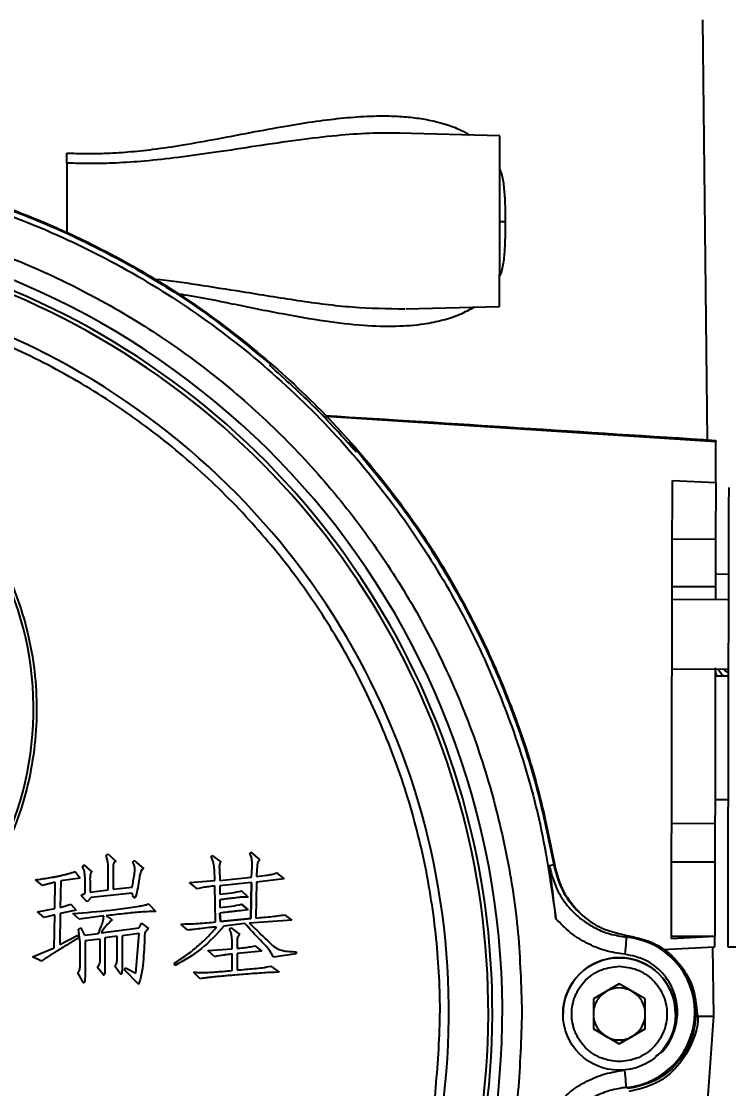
# Model space of a CAD drawing. Header units: millimetres. Extents: x 2160 to 4596, y 811 to 2534.
# Drawn here: x 2910.2 to 2991.8, y 2230 to 2353.3 of the extents above; entities that cross this region are included whole.
import ezdxf

# ---------------------------------------------------------------- set-up
doc = ezdxf.new("R2010")
doc.units = ezdxf.units.MM
doc.layers.add('AM_5', color=3, linetype='Continuous', lineweight=25)
doc.styles.add('SLDTEXTSTYLE1', font='txt.shx', dxfattribs={"width": 0.7, "bigfont": 'gbcbig.shx'})
doc.dimstyles.new('SLDDIMSTYLE12$0', dxfattribs={"dimtxt": 12, "dimasz": 10, "dimexe": 0, "dimexo": 0.0625, "dimgap": 0.875, "dimtad": 1, "dimdec": 1, "dimlfac": 1.8, "dimrnd": 1e-09, "dimzin": 12, "dimdsep": 46, "dimtxsty": 'SLDTEXTSTYLE1', "dimcen": 0.09, "dimdle": 8.16, "dimclrd": 3, "dimclre": 3, "dimadec": 0, "dimazin": 3, "dimtfac": 1, "dimtdec": 1, "dimtofl": 0, "dimtmove": 0, "dimatfit": 3, "dimfxl": 0, "dimfrac": 2, "dimtolj": 1, "dimlwd": 5, "dimlwe": 5, "dimarcsym": 0})

# ---------------------------------------------------------------- blocks, each defined once
blk = doc.blocks.new('*D65')
at = {"layer": 'AM_5', "color": 3, "lineweight": 5, "transparency": 16777216}
blk.add_line((2930.49, 2437.19), (3110.32, 2437.19), dxfattribs=at)
at = {"layer": 'AM_5', "color": 3, "linetype": 'Continuous', "lineweight": 5, "transparency": 16777216}
for p, q in [((3110.32, 2427.19), (3110.32, 2148.45)), ((2977.49, 2138.45), (3110.32, 2138.45))]:
    blk.add_line(p, q, dxfattribs=at)
at = {"layer": 'AM_5', "color": 3, "transparency": 16777216}
for points in [[(3108.65, 2427.19), (3111.98, 2427.19), (3110.32, 2437.19)], [(3108.65, 2148.45), (3111.98, 2148.45), (3110.32, 2138.45)]]:
    blk.add_solid(points, dxfattribs=at)
at = {"layer": 'Defpoints', "color": 0, "transparency": 16777216}
for p in [(2930.42, 2437.19), (2977.42, 2138.45), (3110.32, 2138.45)]:
    blk.add_point(p, dxfattribs=at)
at = {"layer": 'AM_5', "color": 0, "transparency": 16777216, "insert": (3103.44, 2287.82), "char_height": 12, "attachment_point": 5, "rotation": 90, "style": 'SLDTEXTSTYLE1'}
blk.add_mtext('\\A1;300', dxfattribs=at)

msp = doc.modelspace()

# ---------------------------------------------------------------- linework, layer by layer
at = {"color": 7, "linetype": 'Continuous', "lineweight": 25}
for p, q in [((2989.382, 2304.908), (2988.851, 2353.426)), ((2965.422, 2340.026), (2953.761, 2340.356)), ((2954.537, 2320.065), (2965.38, 2320.326)), ((2938.849, 2313.513), (2938.96, 2313.625)), ((2990.347, 2304.734), (2945.298, 2307.632)), ((2948.018, 2304.749), (2948.948, 2303.622)), ((2948.955, 2303.629), (2948.844, 2303.518)), ((2985.337, 2300.259), (2990.337, 2300.033)), ((2990.337, 2300.033), (2990.323, 2293.457)), ((2990.323, 2293.457), (2985.323, 2293.468)), ((2991.814, 2289.419), (2990.314, 2289.422)), ((2990.311, 2287.963), (2985.311, 2287.974)), ((2990.311, 2287.963), (2990.308, 2286.486)), ((2991.808, 2286.483), (2985.208, 2286.497)), ((2985.191, 2278.497), (2991.791, 2278.483)), ((2991.789, 2277.659), (2990.289, 2277.662)), ((2990.259, 2263.422), (2991.759, 2263.419)), ((2985.253, 2260.687), (2990.253, 2260.677)), ((2919.941, 2256.958), (2920.132, 2257.15)), ((2919.941, 2256.958), (2920.132, 2257.15)), ((2920.132, 2257.15), (2921.089, 2256.256)), ((2920.132, 2257.15), (2920.132, 2257.15)), ((2920.132, 2257.15), (2921.089, 2256.256)), ((2936.535, 2257.214), (2936.663, 2257.341)), ((2936.535, 2257.214), (2936.663, 2257.341)), ((2936.535, 2257.214), (2936.535, 2257.214)), ((2936.663, 2257.341), (2937.684, 2256.448)), ((2936.663, 2257.341), (2936.663, 2257.341)), ((2936.663, 2257.341), (2937.684, 2256.448)), ((2919.941, 2256.958), (2919.941, 2256.958)), ((2921.089, 2256.256), (2921.089, 2256.256)), ((2923.004, 2256.193), (2923.196, 2256.384)), ((2923.004, 2256.193), (2923.196, 2256.384)), ((2923.004, 2256.193), (2923.004, 2256.193)), ((2923.196, 2256.384), (2924.281, 2255.427)), ((2923.196, 2256.384), (2923.196, 2256.384)), ((2923.196, 2256.384), (2924.281, 2255.427)), ((2932.067, 2256.831), (2932.195, 2256.958)), ((2932.067, 2256.831), (2932.195, 2256.958)), ((2932.067, 2256.831), (2932.067, 2256.831)), ((2932.195, 2256.958), (2933.216, 2256.193)), ((2932.195, 2256.958), (2932.195, 2256.958)), ((2932.195, 2256.958), (2933.216, 2256.193)), ((2933.216, 2256.193), (2933.216, 2256.193)), ((2937.684, 2256.448), (2937.684, 2256.448)), ((2990.243, 2256.201), (2985.243, 2256.212)), ((2990.243, 2256.201), (2990.225, 2247.6)), ((2916.366, 2255.108), (2916.941, 2254.342)), ((2916.366, 2255.108), (2916.366, 2255.108)), ((2916.366, 2255.108), (2916.941, 2254.342)), ((2917.196, 2255.682), (2917.388, 2255.873)), ((2917.196, 2255.682), (2917.388, 2255.873)), ((2917.196, 2255.682), (2917.196, 2255.682)), ((2917.388, 2255.873), (2918.345, 2255.044)), ((2917.388, 2255.873), (2917.388, 2255.873)), ((2917.388, 2255.873), (2918.345, 2255.044)), ((2918.345, 2255.044), (2918.345, 2255.044)), ((2920.196, 2253.001), (2920.196, 2255.299)), ((2920.77, 2255.235), (2920.77, 2253.065)), ((2924.281, 2255.427), (2924.281, 2255.427)), ((2932.514, 2254.086), (2932.45, 2255.299)), ((2933.025, 2255.363), (2933.088, 2254.086)), ((2933.025, 2255.363), (2933.025, 2255.363)), ((2933.025, 2255.363), (2933.088, 2254.086)), ((2936.726, 2254.469), (2936.79, 2255.618)), ((2936.726, 2254.469), (2936.79, 2255.618)), ((2936.79, 2255.618), (2936.79, 2255.618)), ((2937.365, 2255.427), (2937.301, 2254.533)), ((2939.599, 2254.98), (2940.492, 2254.278)), ((2939.599, 2254.98), (2939.599, 2254.98)), ((2939.599, 2254.98), (2940.492, 2254.278)), ((2971.626, 2255.903), (2971.109, 2255.784)), ((2971.75, 2255.79), (2971.75, 2255.791)), ((2912.601, 2253.512), (2911.771, 2254.15)), ((2911.771, 2254.15), (2911.771, 2254.15)), ((2914.069, 2253.895), (2912.601, 2253.512)), ((2914.005, 2250.831), (2914.069, 2253.895)), ((2914.005, 2250.831), (2914.069, 2253.895)), ((2914.707, 2254.023), (2914.643, 2250.959)), ((2916.941, 2254.342), (2914.707, 2254.023)), ((2916.941, 2254.342), (2916.941, 2254.342)), ((2917.515, 2252.618), (2917.515, 2254.214)), ((2918.09, 2253.895), (2918.09, 2252.746)), ((2929.578, 2253.831), (2932.514, 2254.086)), ((2930.472, 2253.129), (2929.578, 2253.831)), ((2929.578, 2253.831), (2929.578, 2253.831)), ((2933.088, 2254.086), (2936.726, 2254.469)), ((2933.088, 2254.086), (2936.726, 2254.469)), ((2933.088, 2254.086), (2933.088, 2254.086)), ((2936.726, 2253.831), (2933.088, 2253.448)), ((2936.663, 2249.682), (2936.726, 2253.831)), ((2936.726, 2253.831), (2936.663, 2249.682)), ((2936.726, 2254.469), (2936.726, 2254.469)), ((2937.301, 2253.895), (2937.237, 2249.746)), ((2940.492, 2254.278), (2937.301, 2253.895)), ((2940.492, 2254.278), (2940.492, 2254.278)), ((2917.068, 2252.363), (2917.515, 2252.618)), ((2917.068, 2252.363), (2917.515, 2252.618)), ((2917.77, 2251.597), (2917.068, 2252.363)), ((2917.068, 2252.363), (2917.068, 2252.363)), ((2917.515, 2252.618), (2917.515, 2252.618)), ((2918.09, 2252.746), (2920.196, 2253.001)), ((2918.09, 2252.746), (2920.196, 2253.001)), ((2918.09, 2252.746), (2918.09, 2252.746)), ((2922.94, 2252.618), (2918.217, 2252.108)), ((2920.196, 2253.001), (2920.196, 2253.001)), ((2920.77, 2253.065), (2922.94, 2253.32)), ((2920.77, 2253.065), (2922.94, 2253.32)), ((2920.77, 2253.065), (2920.77, 2253.065)), ((2922.94, 2253.32), (2922.94, 2253.32)), ((2932.578, 2249.299), (2932.514, 2253.448)), ((2933.088, 2253.448), (2933.088, 2252.491)), ((2935.578, 2252.874), (2936.344, 2252.172)), ((2935.578, 2252.874), (2935.578, 2252.874)), ((2936.344, 2252.172), (2935.578, 2252.874)), ((2914.643, 2250.959), (2915.856, 2251.342)), ((2915.856, 2251.342), (2916.494, 2250.64)), ((2915.856, 2251.342), (2915.856, 2251.342)), ((2915.856, 2251.342), (2916.494, 2250.64)), ((2918.217, 2252.108), (2917.77, 2251.597)), ((2924.791, 2251.406), (2925.685, 2250.512)), ((2924.791, 2251.406), (2924.791, 2251.406)), ((2924.791, 2251.406), (2925.685, 2250.512)), ((2933.088, 2251.852), (2933.088, 2250.959)), ((2935.578, 2251.342), (2936.344, 2250.704)), ((2935.578, 2251.342), (2935.578, 2251.342)), ((2936.344, 2250.704), (2935.578, 2251.342)), ((2936.344, 2252.172), (2936.344, 2252.172)), ((2912.026, 2250.448), (2914.005, 2250.831)), ((2912.792, 2249.81), (2912.026, 2250.448)), ((2912.026, 2250.448), (2912.026, 2250.448)), ((2914.005, 2250.129), (2912.792, 2249.81)), ((2913.941, 2246.3), (2914.005, 2250.129)), ((2913.941, 2246.3), (2914.005, 2250.129)), ((2914.005, 2250.831), (2914.005, 2250.831)), ((2914.643, 2250.257), (2914.579, 2246.683)), ((2916.494, 2250.64), (2914.643, 2250.257)), ((2916.813, 2249.619), (2916.111, 2250.257)), ((2916.111, 2250.257), (2916.111, 2250.257)), ((2916.494, 2250.64), (2916.494, 2250.64)), ((2919.685, 2250.002), (2916.813, 2249.619)), ((2919.941, 2250.002), (2920.643, 2249.555)), ((2919.941, 2250.002), (2920.643, 2249.555)), ((2925.685, 2250.512), (2925.685, 2250.512)), ((2933.088, 2250.321), (2933.152, 2249.363)), ((2933.152, 2249.363), (2933.088, 2250.321)), ((2936.344, 2250.704), (2936.344, 2250.704)), ((2940.556, 2250.129), (2941.386, 2249.491)), ((2940.556, 2250.129), (2940.556, 2250.129)), ((2940.556, 2250.129), (2941.386, 2249.491)), ((2916.749, 2248.47), (2917.005, 2248.597)), ((2916.749, 2248.47), (2917.005, 2248.597)), ((2917.005, 2248.597), (2917.451, 2247.768)), ((2917.005, 2248.597), (2917.005, 2248.597)), ((2917.005, 2248.597), (2917.451, 2247.768)), ((2919.366, 2248.023), (2923.77, 2248.597)), ((2919.366, 2248.023), (2923.77, 2248.597)), ((2920.643, 2249.555), (2920.643, 2249.555)), ((2923.77, 2248.597), (2924.025, 2249.172)), ((2923.77, 2248.597), (2924.025, 2249.172)), ((2923.77, 2248.597), (2923.77, 2248.597)), ((2924.025, 2249.172), (2924.855, 2248.534)), ((2924.025, 2249.172), (2924.025, 2249.172)), ((2924.025, 2249.172), (2924.855, 2248.534)), ((2924.855, 2248.534), (2924.408, 2248.023)), ((2924.855, 2248.534), (2924.855, 2248.534)), ((2929.387, 2248.342), (2928.557, 2249.044)), ((2928.557, 2249.044), (2928.557, 2249.044)), ((2933.152, 2249.363), (2936.663, 2249.682)), ((2936.663, 2249.682), (2933.152, 2249.363)), ((2933.152, 2249.363), (2933.152, 2249.363)), ((2935.961, 2249.108), (2933.535, 2248.789)), ((2934.173, 2248.47), (2934.365, 2248.597)), ((2934.173, 2248.47), (2934.365, 2248.597)), ((2934.365, 2248.597), (2935.386, 2247.832)), ((2934.365, 2248.597), (2934.365, 2248.597)), ((2934.365, 2248.597), (2935.386, 2247.832)), ((2941.386, 2249.491), (2936.471, 2249.172)), ((2936.663, 2249.682), (2936.663, 2249.682)), ((2941.386, 2249.491), (2941.386, 2249.491)), ((2914.579, 2246.683), (2916.685, 2247.768)), ((2914.579, 2246.683), (2916.685, 2247.768)), ((2916.685, 2247.768), (2916.749, 2247.449)), ((2916.685, 2247.768), (2916.685, 2247.768)), ((2916.685, 2247.768), (2916.749, 2247.449)), ((2916.941, 2246.874), (2916.749, 2248.47)), ((2916.749, 2248.47), (2916.749, 2248.47)), ((2916.749, 2247.449), (2916.749, 2247.449)), ((2917.451, 2247.768), (2919.047, 2247.959)), ((2917.451, 2247.768), (2919.047, 2247.959)), ((2917.451, 2247.768), (2917.451, 2247.768)), ((2919.238, 2247.321), (2917.515, 2247.129)), ((2919.047, 2247.959), (2919.047, 2247.959)), ((2919.238, 2245.151), (2919.238, 2247.321)), ((2921.217, 2247.64), (2919.813, 2247.449)), ((2919.813, 2247.449), (2919.813, 2244.066)), ((2921.217, 2245.087), (2921.217, 2247.64)), ((2923.77, 2247.959), (2921.791, 2247.704)), ((2921.791, 2247.704), (2921.791, 2244.066)), ((2923.387, 2243.364), (2923.77, 2247.959)), ((2934.173, 2248.47), (2934.173, 2248.47)), ((2935.386, 2247.832), (2935.386, 2247.832)), ((2980.277, 2247.701), (2980.027, 2247.552)), ((2990.225, 2247.6), (2985.224, 2247.358)), ((2990.225, 2247.6), (2985.225, 2247.61)), ((2991.725, 2247.581), (2991.722, 2246.419)), ((2911.452, 2245.279), (2913.941, 2246.3)), ((2913.941, 2246.3), (2913.941, 2246.3)), ((2916.941, 2244.321), (2916.941, 2246.874)), ((2917.515, 2247.129), (2917.515, 2243.364)), ((2931.684, 2245.981), (2934.493, 2246.172)), ((2934.493, 2246.172), (2934.493, 2247.002)), ((2934.493, 2246.172), (2934.493, 2246.172)), ((2935.067, 2246.81), (2935.067, 2246.236)), ((2935.067, 2246.81), (2935.067, 2246.81)), ((2937.109, 2246.555), (2937.939, 2245.917)), ((2937.109, 2246.555), (2937.109, 2246.555)), ((2937.109, 2246.555), (2937.939, 2245.917)), ((2984.142, 2246.117), (2990.222, 2246.423)), ((2990.111, 2238.423), (2990.023, 2246.412)), ((2991.722, 2246.419), (2993.145, 2246.416)), ((2912.473, 2244.768), (2911.452, 2245.279)), ((2911.452, 2245.279), (2911.452, 2245.279)), ((2932.514, 2245.279), (2931.684, 2245.981)), ((2931.684, 2245.981), (2931.684, 2245.981)), ((2934.493, 2243.683), (2934.493, 2245.598)), ((2937.939, 2245.917), (2935.067, 2245.661)), ((2935.067, 2245.661), (2935.067, 2243.747)), ((2937.939, 2245.917), (2937.939, 2245.917)), ((2941.896, 2245.598), (2939.279, 2245.215)), ((2941.896, 2245.853), (2941.896, 2245.598)), ((2941.896, 2245.853), (2941.896, 2245.853)), ((2916.941, 2244.321), (2916.941, 2244.321)), ((2919.621, 2243.172), (2918.919, 2244.066)), ((2918.919, 2244.066), (2918.919, 2244.066)), ((2921.536, 2243.364), (2920.962, 2244.193)), ((2920.962, 2244.193), (2920.962, 2244.193)), ((2922.047, 2243.747), (2922.174, 2244.002)), ((2922.047, 2243.747), (2922.174, 2244.002)), ((2923.706, 2242.087), (2922.047, 2243.747)), ((2922.047, 2243.747), (2922.047, 2243.747)), ((2922.174, 2244.002), (2923.387, 2243.364)), ((2922.174, 2244.002), (2922.174, 2244.002)), ((2922.174, 2244.002), (2923.387, 2243.364)), ((2927.919, 2244.257), (2927.791, 2244.513)), ((2927.791, 2244.513), (2927.791, 2244.513)), ((2934.493, 2243.683), (2934.493, 2243.683)), ((2938.96, 2244.193), (2939.918, 2243.491)), ((2938.96, 2244.193), (2938.96, 2244.193)), ((2938.96, 2244.193), (2939.918, 2243.491)), ((2917.324, 2242.279), (2916.685, 2243.428)), ((2916.685, 2243.428), (2916.685, 2243.428)), ((2923.387, 2243.364), (2923.387, 2243.364)), ((2930.791, 2242.726), (2930.025, 2243.491)), ((2930.025, 2243.491), (2930.025, 2243.491)), ((2939.918, 2243.491), (2939.918, 2243.491)), ((2979.206, 2242.134), (2976.206, 2240.402)), ((2982.206, 2240.402), (2979.206, 2242.134)), ((2976.206, 2240.402), (2976.206, 2236.938)), ((2982.206, 2236.938), (2982.206, 2240.402)), ((2972.706, 2238.677), (2972.706, 2238.677)), ((2985.706, 2238.663), (2985.706, 2238.663)), ((2986.181, 2183.908), (2990.111, 2238.423)), ((2988.206, 2238.641), (2988.206, 2238.641)), ((2976.206, 2236.938), (2979.206, 2235.206)), ((2977.706, 2236.072), (2976.206, 2236.938)), ((2979.206, 2235.206), (2982.206, 2236.938)), ((2982.206, 2236.938), (2980.706, 2236.072)), ((2979.206, 2235.206), (2977.706, 2236.072)), ((2980.706, 2236.072), (2979.206, 2235.206)), ((2979.206, 2235.206), (2979.206, 2235.206)), ((2980.277, 2230.05), (2980.027, 2230.199))]:
    msp.add_line(p, q, dxfattribs=at)
at = {"color": 7, "linetype": 'Continuous', "lineweight": 25, "flags": 128}
for points in [[(2991.836, 2299.447), (2991.831, 2297.233), (2991.826, 2294.775), (2991.82, 2292.102), (2991.814, 2289.245), (2991.807, 2286.237), (2991.801, 2283.115), (2991.794, 2279.914), (2991.787, 2276.672), (2991.78, 2273.427), (2991.773, 2270.217), (2991.767, 2267.08), (2991.76, 2264.052), (2991.754, 2261.17), (2991.748, 2258.466), (2991.743, 2255.972), (2991.738, 2253.719), (2991.734, 2251.731), (2991.73, 2250.033), (2991.727, 2248.644), (2991.725, 2247.581)], [(2991.299, 2277.66), (2991.022, 2277.891), (2990.571, 2278.486)], [(2980.027, 2247.552), (2980.022, 2247.508), (2980.011, 2247.39), (2979.994, 2247.204), (2979.97, 2246.957), (2979.942, 2246.656), (2979.91, 2246.315), (2979.875, 2245.945), (2979.838, 2245.561)], [(2988.131, 2238.427), (2988.341, 2238.427), (2989.322, 2238.425), (2989.913, 2238.424), (2990.111, 2238.423)], [(2980.027, 2230.199), (2980.022, 2230.243), (2980.011, 2230.36), (2979.994, 2230.546), (2979.97, 2230.794), (2979.942, 2231.094), (2979.91, 2231.436), (2979.875, 2231.805), (2979.838, 2232.189)]]:
    msp.add_lwpolyline(points, dxfattribs=at)
at = {"color": 7, "linetype": 'Continuous', "lineweight": 25}
msp.add_circle((2979.206, 2238.67), 6.5, dxfattribs=at)
for centre, radius, start, end in [((2874.206, 2238.875), 91.48, 295.79271, 180), ((2966.098, 2341.658), 11.51, 266.68387, 269.63147), ((2874.206, 2238.874), 90.341, 353.64897, 186.35103), ((2874.206, 2238.874), 89.875, 353.64897, 186.35103), ((2874.206, 2238.874), 85.319, 353.33017, 186.66983), ((2874.206, 2273.874), 37.354, 334.65071, 85.34929), ((2979.206, 2238.875), 8.715, 275.40246, 84.59754), ((2979.206, 2238.67), 6.5, 359.93876, 179.93876), ((2979.206, 2238.67), 3, 120, 180), ((2979.206, 2238.67), 3, 60, 120), ((2979.206, 2238.67), 3, 0, 60), ((2979.206, 2238.67), 3, 180, 240), ((2979.206, 2238.67), 3, 300, 0), ((2979.206, 2238.67), 3, 240, 300)]:
    msp.add_arc(centre, radius, start, end, dxfattribs=at)
for points, knots in [([(2915.418, 2338.051), (2916.13, 2338.025), (2917.557, 2337.973), (2919.9, 2338.01), (2922.501, 2338.166), (2925.552, 2338.49), (2929.036, 2339.009), (2932.981, 2339.721), (2937.098, 2340.517), (2941.031, 2341.24), (2944.567, 2341.794), (2947.792, 2342.171), (2950.775, 2342.36), (2953.382, 2342.342), (2955.579, 2342.155), (2957.425, 2341.853), (2959.189, 2341.387), (2960.707, 2340.845), (2961.601, 2340.327), (2961.952, 2340.124)], [0, 0, 0, 0, 0.0418951, 0.0839955, 0.1379234, 0.1955958, 0.2656367, 0.3477316, 0.4366435, 0.52124, 0.5959668, 0.6633337, 0.7313197, 0.7939321, 0.8403474, 0.8842391, 0.9258123, 0.9708656, 1, 1, 1, 1]), ([(2953.87, 2340.353), (2952.702, 2340.358), (2950.304, 2340.368), (2946.396, 2340.065), (2942.031, 2339.553), (2937.377, 2338.866), (2932.753, 2338.15), (2928.457, 2337.542), (2924.591, 2337.115), (2921.225, 2336.888), (2918.235, 2336.808), (2916.354, 2336.863), (2915.416, 2336.891)], [0, 0, 0, 0, 0.0969739, 0.1990187, 0.3166093, 0.4457287, 0.5654054, 0.6760848, 0.7756823, 0.858994, 0.9297025, 1, 1, 1, 1]), ([(2915.416, 2336.891), (2915.416, 2337.068), (2915.417, 2337.424), (2915.418, 2337.841), (2915.418, 2338.051)], [0, 0, 0, 0, 0.4971187, 1, 1, 1, 1]), ([(2891.538, 2336.346), (2894.204, 2335.807), (2899.65, 2334.704), (2907.775, 2332.135), (2915.986, 2328.786), (2924.153, 2324.508), (2931.928, 2319.547), (2936.645, 2315.624), (2938.91, 2313.741)], [0, 0, 0, 0, 0.1535242, 0.3136607, 0.480409, 0.6537687, 0.8337391, 1, 1, 1, 1]), ([(2915.416, 2336.891), (2915.413, 2335.901), (2915.409, 2333.92), (2915.403, 2330.991), (2915.399, 2329.293), (2915.398, 2328.728)], [0, 0, 0, 0, 0.4003335, 0.8006671, 1, 1, 1, 1]), ([(2965.414, 2336.15), (2965.492, 2335.94), (2965.746, 2335.257), (2965.907, 2333.904), (2966.027, 2332.113), (2966.025, 2330.836), (2966.024, 2330.148)], [0, 0, 0, 0, 0.1149044, 0.3730702, 0.6626095, 1, 1, 1, 1]), ([(2966.024, 2330.148), (2966.024, 2329.432), (2966.024, 2328.103), (2965.914, 2326.241), (2965.752, 2324.806), (2965.479, 2324.072), (2965.388, 2323.826)], [0, 0, 0, 0, 0.3327022, 0.6174452, 0.8718539, 1, 1, 1, 1]), ([(2925.264, 2323.53), (2925.385, 2323.521), (2927.136, 2323.388), (2930.588, 2322.855), (2936.083, 2321.994), (2942.067, 2321.017), (2948.386, 2320.17), (2952.437, 2320.098), (2954.447, 2320.063)], [0, 0, 0, 0, 0.0118812, 0.1717149, 0.3437603, 0.5639817, 0.7835609, 1, 1, 1, 1]), ([(2962.449, 2320.255), (2961.904, 2319.956), (2960.755, 2319.325), (2958.801, 2318.696), (2956.352, 2318.2), (2953.298, 2317.973), (2949.491, 2318.1), (2945.115, 2318.609), (2940.068, 2319.497), (2934.776, 2320.56), (2930.686, 2321.424), (2928.502, 2321.743), (2928.062, 2321.807)], [0, 0, 0, 0, 0.05917422, 0.12456737, 0.1945037, 0.29319372, 0.40381634, 0.5308787, 0.66921315, 0.82787427, 0.96536839, 1, 1, 1, 1]), ([(2990.348, 2304.846), (2982.736, 2305.337), (2967.691, 2306.309), (2952.645, 2307.252), (2945.211, 2307.718)], [0, 0, 0, 0, 0.5059249, 1, 1, 1, 1]), ([(2990.347, 2304.837), (2990.347, 2304.839), (2990.347, 2304.844), (2990.347, 2304.774), (2990.347, 2304.734)], [0, 0, 0, 0, 0.4124146, 1, 1, 1, 1]), ([(2949.259, 2303.245), (2950.82, 2301.423), (2954.76, 2296.824), (2959.551, 2289.319), (2963.923, 2281.039), (2967.25, 2273.04), (2969.982, 2264.603), (2971.156, 2258.75), (2971.75, 2255.791)], [0, 0, 0, 0, 0.1352933, 0.3415257, 0.5005703, 0.6633309, 0.8298076, 1, 1, 1, 1]), ([(2990.291, 2278.335), (2990.29, 2277.905), (2990.286, 2276.171), (2990.279, 2273.059), (2990.271, 2269.24), (2990.264, 2265.782), (2990.257, 2262.791), (2990.254, 2261.382), (2990.253, 2260.677)], [0, 0, 0, 0, 0.061728, 0.2493824, 0.4370368, 0.6246912, 0.8123456, 1, 1, 1, 1]), ([(2990.531, 2277.662), (2990.465, 2277.788), (2990.307, 2278.094), (2990.314, 2278.43), (2990.319, 2278.627)], [0, 0, 0, 0, 0.41316202, 1, 1, 1, 1]), ([(2991.79, 2278.071), (2991.757, 2278.086), (2991.602, 2278.161), (2991.426, 2278.303), (2991.31, 2278.445), (2991.278, 2278.484)], [0, 0, 0, 0, 0.1638544, 0.7694326, 1, 1, 1, 1]), ([(2936.79, 2255.618), (2936.797, 2255.891), (2936.807, 2256.304), (2936.723, 2256.851), (2936.597, 2257.095), (2936.535, 2257.214)], [0, 0, 0, 0, 0.5004867, 0.7563958, 1, 1, 1, 1]), ([(2920.196, 2255.299), (2920.197, 2255.583), (2920.2, 2256.15), (2920.027, 2256.689), (2919.941, 2256.958)], [0, 0, 0, 0, 0.50135613, 1, 1, 1, 1]), ([(2921.089, 2256.256), (2921.064, 2256.263), (2921.028, 2256.272), (2920.976, 2256.266), (2920.931, 2256.247), (2920.881, 2256.204), (2920.805, 2256.072), (2920.751, 2255.738), (2920.763, 2255.437), (2920.77, 2255.235)], [0, 0, 0, 0, 0.0628935, 0.0931861, 0.1255191, 0.1834586, 0.2508615, 0.5002621, 1, 1, 1, 1]), ([(2922.94, 2253.32), (2923.036, 2253.802), (2923.181, 2254.524), (2923.301, 2255.386), (2923.198, 2255.876), (2923.069, 2256.087), (2923.004, 2256.193)], [0, 0, 0, 0, 0.50040255, 0.75006068, 0.87501107, 1, 1, 1, 1]), ([(2932.45, 2255.299), (2932.434, 2255.567), (2932.402, 2256.102), (2932.179, 2256.588), (2932.067, 2256.831)], [0, 0, 0, 0, 0.5014294, 1, 1, 1, 1]), ([(2933.216, 2256.193), (2933.198, 2256.186), (2933.162, 2256.174), (2933.104, 2256.123), (2933.045, 2256.002), (2933.002, 2255.74), (2933.016, 2255.514), (2933.025, 2255.363)], [0, 0, 0, 0, 0.0627384, 0.1251056, 0.2501602, 0.4999525, 1, 1, 1, 1]), ([(2937.684, 2256.448), (2937.643, 2256.424), (2937.561, 2256.376), (2937.465, 2256.211), (2937.375, 2255.895), (2937.369, 2255.614), (2937.365, 2255.427)], [0, 0, 0, 0, 0.1246065, 0.249783, 0.4997551, 1, 1, 1, 1]), ([(2911.771, 2254.15), (2912.29, 2254.225), (2913.318, 2254.374), (2914.863, 2254.651), (2915.861, 2254.954), (2916.366, 2255.108)], [0, 0, 0, 0, 0.3347977, 0.6633059, 1, 1, 1, 1]), ([(2911.771, 2254.15), (2912.29, 2254.225), (2913.335, 2254.376), (2914.88, 2254.654), (2915.878, 2254.958), (2916.366, 2255.108)], [0, 0, 0, 0, 0.3346571, 0.6740832, 1, 1, 1, 1]), ([(2917.515, 2254.214), (2917.507, 2254.468), (2917.495, 2254.849), (2917.394, 2255.354), (2917.262, 2255.573), (2917.196, 2255.682)], [0, 0, 0, 0, 0.5005014, 0.7507427, 1, 1, 1, 1]), ([(2918.345, 2255.044), (2918.329, 2255.044), (2918.303, 2255.045), (2918.264, 2255.039), (2918.231, 2255.019), (2918.175, 2254.961), (2918.114, 2254.793), (2918.07, 2254.426), (2918.082, 2254.107), (2918.09, 2253.895)], [0, 0, 0, 0, 0.03671035, 0.06255873, 0.09206873, 0.1257937, 0.25044774, 0.50015165, 1, 1, 1, 1]), ([(2924.281, 2255.427), (2924.258, 2255.428), (2924.225, 2255.429), (2924.182, 2255.416), (2924.124, 2255.382), (2923.917, 2255.124), (2923.859, 2254.781), (2923.748, 2254.17), (2923.637, 2253.466), (2923.507, 2252.693), (2923.36, 2252.247), (2923.302, 2252.136), (2923.273, 2252.103), (2923.246, 2252.084), (2923.22, 2252.074), (2923.199, 2252.074), (2923.178, 2252.079), (2923.155, 2252.095), (2923.081, 2252.179), (2923.01, 2252.362), (2922.963, 2252.533), (2922.94, 2252.618)], [0, 0, 0, 0, 0.0157069, 0.0230837, 0.0312977, 0.0625941, 0.2492457, 0.2645916, 0.4993189, 0.7493468, 0.8133445, 0.8286238, 0.8367404, 0.8440727, 0.8515363, 0.8553171, 0.8590269, 0.8660949, 0.8751688, 0.9374395, 1, 1, 1, 1]), ([(2937.301, 2254.533), (2937.69, 2254.581), (2938.275, 2254.653), (2938.953, 2254.764), (2939.271, 2254.839), (2939.412, 2254.882), (2939.483, 2254.903), (2939.543, 2254.931), (2939.58, 2254.964), (2939.599, 2254.98)], [0, 0, 0, 0, 0.49995995, 0.74998201, 0.87472536, 0.91640606, 0.93767838, 0.96871216, 1, 1, 1, 1]), ([(2971.88, 2249.665), (2971.76, 2250.733), (2971.518, 2252.879), (2971.246, 2254.813), (2971.109, 2255.784)], [0, 0, 0, 0, 0.4975573, 1, 1, 1, 1]), ([(2971.109, 2255.784), (2971.384, 2254.75), (2971.754, 2253.357), (2972.709, 2251.823), (2973.388, 2250.942), (2974.203, 2250.104), (2975.221, 2249.278), (2976.533, 2248.495), (2978.162, 2247.833), (2979.385, 2247.648), (2980.027, 2247.552)], [0, 0, 0, 0, 0.2442896, 0.3290361, 0.4144899, 0.500125, 0.5979924, 0.7157703, 0.8510724, 1, 1, 1, 1]), ([(2971.626, 2255.903), (2971.907, 2254.871), (2972.468, 2252.809), (2974.487, 2250.265), (2977.136, 2248.383), (2979.229, 2247.929), (2980.277, 2247.701)], [0, 0, 0, 0, 0.2500466, 0.4994486, 0.7493959, 1, 1, 1, 1]), ([(2971.75, 2255.79), (2972.018, 2254.752), (2972.546, 2252.705), (2973.947, 2251.124), (2974.636, 2250.346)], [0, 0, 0, 0, 0.507606, 1, 1, 1, 1]), ([(2932.514, 2253.448), (2932.271, 2253.42), (2931.806, 2253.366), (2931.119, 2253.288), (2930.687, 2253.182), (2930.472, 2253.129)], [0, 0, 0, 0, 0.3550758, 0.6787643, 1, 1, 1, 1]), ([(2933.088, 2252.491), (2933.544, 2252.535), (2934.381, 2252.615), (2935.203, 2252.793), (2935.578, 2252.874)], [0, 0, 0, 0, 0.5444227, 1, 1, 1, 1]), ([(2916.111, 2250.257), (2917.572, 2250.379), (2919.779, 2250.562), (2922.32, 2250.892), (2923.598, 2251.083), (2924.22, 2251.194), (2924.535, 2251.271), (2924.683, 2251.313), (2924.746, 2251.345), (2924.777, 2251.363), (2924.786, 2251.371), (2924.792, 2251.379), (2924.793, 2251.391), (2924.792, 2251.399), (2924.791, 2251.406)], [0, 0, 0, 0, 0.4998656, 0.7551837, 0.8732692, 0.9406533, 0.9702997, 0.9841887, 0.992842, 0.9943099, 0.9962149, 0.9970595, 0.9977627, 1, 1, 1, 1]), ([(2936.344, 2252.172), (2936.173, 2252.171), (2935.845, 2252.171), (2935.236, 2252.112), (2934.559, 2252.037), (2933.801, 2251.946), (2933.325, 2251.884), (2933.088, 2251.852)], [0, 0, 0, 0, 0.15654374, 0.3002265, 0.55985572, 0.78134838, 1, 1, 1, 1]), ([(2933.088, 2250.959), (2933.544, 2251.003), (2934.381, 2251.083), (2935.203, 2251.261), (2935.578, 2251.342)], [0, 0, 0, 0, 0.5444227, 1, 1, 1, 1]), ([(2919.047, 2247.959), (2919.146, 2248.196), (2919.33, 2248.638), (2919.584, 2249.311), (2919.651, 2249.766), (2919.685, 2250.002)], [0, 0, 0, 0, 0.3593322, 0.6691852, 1, 1, 1, 1]), ([(2919.047, 2247.959), (2919.146, 2248.196), (2919.33, 2248.638), (2919.584, 2249.311), (2919.651, 2249.767), (2919.685, 2250.002)], [0, 0, 0, 0, 0.3592859, 0.6694965, 1, 1, 1, 1]), ([(2925.685, 2250.512), (2925.029, 2250.487), (2923.766, 2250.44), (2921.854, 2250.225), (2920.596, 2250.078), (2919.941, 2250.002)], [0, 0, 0, 0, 0.3409036, 0.6569898, 1, 1, 1, 1]), ([(2936.344, 2250.704), (2935.946, 2250.655), (2935.445, 2250.595), (2934.915, 2250.53), (2934.774, 2250.513), (2934.733, 2250.509), (2934.628, 2250.496), (2934.352, 2250.465), (2933.809, 2250.403), (2933.36, 2250.352), (2933.088, 2250.321)], [0, 0, 0, 0, 0.36644555, 0.46233408, 0.4884448, 0.49604177, 0.49999981, 0.58584167, 0.75000003, 1, 1, 1, 1]), ([(2937.237, 2249.746), (2937.548, 2249.774), (2938.178, 2249.831), (2939.081, 2249.915), (2939.775, 2249.998), (2940.252, 2250.061), (2940.455, 2250.106), (2940.556, 2250.129)], [0, 0, 0, 0, 0.2800254, 0.5679935, 0.8139788, 0.90683, 1, 1, 1, 1]), ([(2920.643, 2249.555), (2920.398, 2249.327), (2919.907, 2248.871), (2919.547, 2248.306), (2919.366, 2248.023)], [0, 0, 0, 0, 0.4987936, 1, 1, 1, 1]), ([(2927.791, 2244.513), (2928.247, 2244.806), (2929.159, 2245.392), (2930.438, 2246.398), (2931.644, 2247.493), (2932.352, 2248.314), (2932.706, 2248.725)], [0, 0, 0, 0, 0.2500184, 0.50003, 0.7500152, 1, 1, 1, 1]), ([(2927.791, 2244.513), (2928.247, 2244.806), (2929.159, 2245.392), (2930.438, 2246.398), (2931.644, 2247.493), (2932.352, 2248.314), (2932.706, 2248.725)], [0, 0, 0, 0, 0.2500184, 0.50003, 0.7500152, 1, 1, 1, 1]), ([(2933.535, 2248.789), (2932.719, 2247.887), (2931.084, 2246.081), (2928.974, 2244.866), (2927.919, 2244.257)], [0, 0, 0, 0, 0.49972606, 1, 1, 1, 1]), ([(2928.557, 2249.044), (2929.228, 2249.061), (2930.572, 2249.096), (2931.909, 2249.232), (2932.578, 2249.299)], [0, 0, 0, 0, 0.4998338, 1, 1, 1, 1]), ([(2928.557, 2249.044), (2929.228, 2249.061), (2930.572, 2249.096), (2931.909, 2249.232), (2932.578, 2249.299)], [0, 0, 0, 0, 0.4998338, 1, 1, 1, 1]), ([(2932.706, 2248.725), (2932.514, 2248.705), (2931.961, 2248.646), (2931.39, 2248.582), (2930.72, 2248.509), (2930.167, 2248.448), (2929.632, 2248.375), (2929.387, 2248.342)], [0, 0, 0, 0, 0.1726098, 0.5000206, 0.5157116, 0.7774565, 1, 1, 1, 1]), ([(2939.279, 2245.215), (2939.182, 2245.397), (2938.788, 2246.128), (2937.579, 2247.365), (2936.559, 2248.464), (2935.961, 2249.108)], [0, 0, 0, 0, 0.1204989, 0.4845828, 1, 1, 1, 1]), ([(2936.471, 2249.172), (2936.607, 2249.04), (2937.402, 2248.273), (2938.384, 2247.313), (2939.463, 2246.304), (2940.508, 2245.884), (2941.34, 2245.865), (2941.896, 2245.853)], [0, 0, 0, 0, 0.0858222, 0.500579, 0.6255537, 0.7499526, 1, 1, 1, 1]), ([(2936.471, 2249.172), (2936.607, 2249.04), (2937.402, 2248.273), (2938.384, 2247.313), (2939.463, 2246.304), (2940.508, 2245.884), (2941.34, 2245.865), (2941.896, 2245.853)], [0, 0, 0, 0, 0.0858134, 0.500579, 0.6255537, 0.7499526, 1, 1, 1, 1]), ([(2979.838, 2245.561), (2979.078, 2245.676), (2977.564, 2245.904), (2975.435, 2246.791), (2973.478, 2248.01), (2972.414, 2249.112), (2971.88, 2249.665)], [0, 0, 0, 0, 0.2507669, 0.5000113, 0.749245, 1, 1, 1, 1]), ([(2916.749, 2247.449), (2916.346, 2247.206), (2915.538, 2246.719), (2914.397, 2246.017), (2913.362, 2245.385), (2912.755, 2244.964), (2912.473, 2244.768)], [0, 0, 0, 0, 0.2795319, 0.5609173, 0.7961864, 1, 1, 1, 1]), ([(2924.408, 2248.023), (2924.389, 2247.523), (2924.35, 2246.524), (2924.252, 2245.029), (2924.121, 2243.531), (2923.844, 2242.568), (2923.706, 2242.087)], [0, 0, 0, 0, 0.2500778, 0.5001569, 0.7501575, 1, 1, 1, 1]), ([(2934.493, 2247.002), (2934.484, 2247.256), (2934.471, 2247.636), (2934.36, 2248.136), (2934.236, 2248.359), (2934.173, 2248.47)], [0, 0, 0, 0, 0.5002034, 0.7503812, 1, 1, 1, 1]), ([(2935.386, 2247.832), (2935.345, 2247.807), (2935.263, 2247.759), (2935.153, 2247.602), (2935.044, 2247.285), (2935.058, 2247), (2935.067, 2246.81)], [0, 0, 0, 0, 0.1249641, 0.2504056, 0.5000303, 1, 1, 1, 1]), ([(2980.341, 2247.579), (2981.426, 2247.321), (2983.557, 2246.815), (2986.093, 2244.703), (2987.86, 2241.913), (2988.088, 2239.745), (2988.206, 2238.632)], [0, 0, 0, 0, 0.2552275, 0.5011918, 0.7437843, 1, 1, 1, 1]), ([(2935.067, 2246.236), (2935.315, 2246.264), (2935.784, 2246.317), (2936.471, 2246.389), (2936.898, 2246.5), (2937.109, 2246.555)], [0, 0, 0, 0, 0.3619719, 0.6841185, 1, 1, 1, 1]), ([(2918.919, 2244.066), (2918.959, 2244.096), (2919.037, 2244.157), (2919.147, 2244.323), (2919.259, 2244.655), (2919.247, 2244.952), (2919.238, 2245.151)], [0, 0, 0, 0, 0.1251016, 0.2504868, 0.5002749, 1, 1, 1, 1]), ([(2920.962, 2244.193), (2921.011, 2244.256), (2921.11, 2244.382), (2921.199, 2244.691), (2921.21, 2244.929), (2921.217, 2245.087)], [0, 0, 0, 0, 0.2496128, 0.5003947, 1, 1, 1, 1]), ([(2934.493, 2245.598), (2934.264, 2245.565), (2933.969, 2245.523), (2933.638, 2245.476), (2933.205, 2245.413), (2932.842, 2245.342), (2932.514, 2245.279)], [0, 0, 0, 0, 0.3449558, 0.4462952, 0.5002092, 1, 1, 1, 1]), ([(2983.432, 2233.795), (2983.689, 2233.972), (2984.625, 2234.618), (2985.59, 2236.426), (2986.082, 2238.867), (2985.612, 2241.359), (2984.287, 2243.487), (2982.281, 2245.062), (2980.652, 2245.395), (2979.838, 2245.561)], [0, 0, 0, 0, 0.0591141, 0.2159284, 0.3727427, 0.5295571, 0.6863714, 0.8431857, 1, 1, 1, 1]), ([(2916.685, 2243.428), (2916.739, 2243.487), (2916.847, 2243.607), (2916.926, 2243.924), (2916.935, 2244.162), (2916.941, 2244.321)], [0, 0, 0, 0, 0.2488876, 0.4991838, 1, 1, 1, 1]), ([(2916.685, 2243.428), (2916.739, 2243.487), (2916.847, 2243.607), (2916.926, 2243.924), (2916.935, 2244.162), (2916.941, 2244.321)], [0, 0, 0, 0, 0.2488876, 0.4991838, 1, 1, 1, 1]), ([(2919.813, 2244.066), (2919.809, 2243.902), (2919.803, 2243.625), (2919.782, 2243.323), (2919.719, 2243.201), (2919.7, 2243.18), (2919.686, 2243.169), (2919.671, 2243.163), (2919.655, 2243.162), (2919.638, 2243.165), (2919.627, 2243.17), (2919.621, 2243.172)], [0, 0, 0, 0, 0.5027084, 0.8476925, 0.8958369, 0.9154027, 0.9327165, 0.9486901, 0.9644693, 0.9812397, 1, 1, 1, 1]), ([(2921.791, 2244.066), (2921.788, 2243.9), (2921.783, 2243.652), (2921.752, 2243.388), (2921.704, 2243.294), (2921.685, 2243.276), (2921.667, 2243.267), (2921.652, 2243.264), (2921.637, 2243.266), (2921.61, 2243.275), (2921.574, 2243.31), (2921.55, 2243.344), (2921.536, 2243.364)], [0, 0, 0, 0, 0.499283, 0.748654, 0.7826722, 0.8125834, 0.8273755, 0.8418742, 0.8564408, 0.8721286, 0.9284957, 1, 1, 1, 1]), ([(2930.025, 2243.491), (2930.457, 2243.475), (2931.452, 2243.438), (2932.942, 2243.551), (2933.997, 2243.641), (2934.493, 2243.683)], [0, 0, 0, 0, 0.289978, 0.6665707, 1, 1, 1, 1]), ([(2930.025, 2243.491), (2930.325, 2243.475), (2931.07, 2243.435), (2932.189, 2243.501), (2933.378, 2243.584), (2934.121, 2243.65), (2934.493, 2243.683)], [0, 0, 0, 0, 0.2013712, 0.4999053, 0.7499521, 1, 1, 1, 1]), ([(2935.067, 2243.747), (2935.393, 2243.772), (2936.045, 2243.822), (2937.022, 2243.91), (2938, 2243.995), (2938.64, 2244.127), (2938.96, 2244.193)], [0, 0, 0, 0, 0.2501141, 0.5002263, 0.7503325, 1, 1, 1, 1]), ([(2979.206, 2233.17), (2978.514, 2233.243), (2977.449, 2233.356), (2976.169, 2234.042), (2975.289, 2234.752), (2974.574, 2235.633), (2973.91, 2236.914), (2973.573, 2238.67), (2973.91, 2240.426), (2974.574, 2241.707), (2975.289, 2242.588), (2976.169, 2243.298), (2977.449, 2243.983), (2978.514, 2244.096), (2979.206, 2244.17)], [0, 0, 0, 0, 0.1197284, 0.1841803, 0.25, 0.3158197, 0.3802716, 0.5, 0.6197284, 0.6841803, 0.75, 0.8158197, 0.8802716, 1, 1, 1, 1]), ([(2979.206, 2244.17), (2979.897, 2244.096), (2980.962, 2243.983), (2982.242, 2243.298), (2983.122, 2242.588), (2983.837, 2241.707), (2984.501, 2240.426), (2984.838, 2238.67), (2984.501, 2236.914), (2983.837, 2235.633), (2983.122, 2234.752), (2982.242, 2234.042), (2980.962, 2233.356), (2979.897, 2233.243), (2979.206, 2233.17)], [0, 0, 0, 0, 0.1197284, 0.1841803, 0.25, 0.3158197, 0.3802716, 0.5, 0.6197284, 0.6841803, 0.75, 0.8158197, 0.8802716, 1, 1, 1, 1]), ([(2917.515, 2243.364), (2917.512, 2243.169), (2917.506, 2242.838), (2917.484, 2242.48), (2917.419, 2242.321), (2917.395, 2242.289), (2917.373, 2242.276), (2917.357, 2242.271), (2917.34, 2242.272), (2917.329, 2242.276), (2917.324, 2242.279)], [0, 0, 0, 0, 0.50339361, 0.85618593, 0.90552278, 0.94188844, 0.95666642, 0.97042817, 0.98446506, 1, 1, 1, 1]), ([(2939.918, 2243.491), (2939.576, 2243.482), (2938.903, 2243.464), (2937.896, 2243.395), (2936.872, 2243.324), (2935.842, 2243.245), (2934.893, 2243.165), (2934.051, 2243.097), (2933.313, 2243.031), (2932.619, 2242.965), (2932.011, 2242.902), (2931.406, 2242.842), (2931.017, 2242.768), (2930.791, 2242.726)], [0, 0, 0, 0, 0.111912, 0.2203794, 0.3303488, 0.4480332, 0.5586453, 0.6421864, 0.7244882, 0.8011937, 0.8704803, 0.9246662, 1, 1, 1, 1]), ([(2988.204, 2238.641), (2988.205, 2238.638), (2988.397, 2237.573), (2987.713, 2235.364), (2986.111, 2232.566), (2983.485, 2230.455), (2981.364, 2229.964), (2980.303, 2229.718)], [0, 0, 0, 0, 0.0007305, 0.2505479, 0.5003652, 0.7501826, 1, 1, 1, 1]), ([(2971.88, 2228.086), (2972.414, 2228.638), (2973.478, 2229.74), (2975.435, 2230.959), (2977.564, 2231.846), (2979.078, 2232.075), (2979.838, 2232.189)], [0, 0, 0, 0, 0.250755, 0.4999887, 0.7492331, 1, 1, 1, 1]), ([(2980.027, 2230.199), (2979.386, 2230.102), (2978.162, 2229.918), (2976.683, 2229.316), (2975.594, 2228.7), (2974.828, 2228.158), (2973.54, 2227.063), (2971.961, 2225.105), (2971.389, 2222.998), (2971.109, 2221.967)], [0, 0, 0, 0, 0.1490589, 0.284486, 0.365253, 0.4374072, 0.5004523, 0.7554674, 1, 1, 1, 1])]:
    msp.add_open_spline(points, degree=3, knots=knots, dxfattribs=at)
for points in [[(2965.38, 2320.326), (2965.38, 2320.362), (2965.381, 2320.436), (2965.382, 2321.021), (2965.384, 2321.932), (2965.386, 2323.166), (2965.39, 2324.668), (2965.393, 2326.382), (2965.397, 2328.241), (2965.401, 2330.176), (2965.405, 2332.11), (2965.409, 2333.969), (2965.413, 2335.683), (2965.416, 2337.185), (2965.419, 2338.42), (2965.421, 2339.33), (2965.422, 2339.916), (2965.422, 2339.989), (2965.422, 2340.026)], [(2884.995, 2336.549), (2888.647, 2336.025), (2895.95, 2334.977), (2906.594, 2331.857), (2916.837, 2327.649), (2926.537, 2322.294), (2935.576, 2315.889), (2943.839, 2308.508), (2951.22, 2300.246), (2957.625, 2291.207), (2962.98, 2281.506), (2967.188, 2271.263), (2970.307, 2260.62), (2971.356, 2253.316), (2971.88, 2249.665)], [(2891.234, 2336.295), (2894.148, 2335.707), (2899.975, 2334.532), (2908.47, 2331.779), (2916.699, 2328.332), (2924.57, 2324.131), (2932.07, 2319.286), (2936.664, 2315.512), (2938.96, 2313.625)], [(2891.538, 2336.346), (2894.832, 2335.66), (2901.421, 2334.287), (2910.973, 2330.967), (2920.156, 2326.763), (2928.859, 2321.627), (2936.996, 2315.638), (2944.481, 2308.85), (2951.236, 2301.337), (2957.191, 2293.174), (2962.289, 2284.449), (2966.454, 2275.248), (2969.733, 2265.682), (2971.078, 2259.088), (2971.75, 2255.79)], [(2874.206, 2332.616), (2877.274, 2332.529), (2883.409, 2332.355), (2892.523, 2330.951), (2901.461, 2328.726), (2910.137, 2325.619), (2918.466, 2321.68), (2926.369, 2316.943), (2933.77, 2311.454), (2940.597, 2305.266), (2946.785, 2298.439), (2952.274, 2291.038), (2957.011, 2283.135), (2960.949, 2274.806), (2964.057, 2266.13), (2966.282, 2257.192), (2967.685, 2248.078), (2967.859, 2241.943), (2967.946, 2238.875)], [(2957.922, 2229.085), (2958.176, 2232.038), (2958.685, 2237.944), (2958.261, 2246.843), (2956.97, 2255.645), (2954.741, 2264.264), (2951.622, 2272.599), (2947.642, 2280.56), (2942.847, 2288.058), (2937.288, 2295.01), (2931.03, 2301.338), (2924.139, 2306.972), (2916.694, 2311.85), (2908.777, 2315.915), (2900.476, 2319.13), (2891.883, 2321.435), (2883.094, 2322.89), (2877.169, 2323.071), (2874.206, 2323.161)], [(2948.844, 2303.518), (2947.267, 2305.273), (2944.115, 2308.784), (2940.604, 2311.937), (2938.849, 2313.513)], [(2877.263, 2311.457), (2878.772, 2311.281), (2881.789, 2310.93), (2886.192, 2309.716), (2890.423, 2308.019), (2894.418, 2305.815), (2898.118, 2303.148), (2901.471, 2300.054), (2904.426, 2296.579), (2906.941, 2292.774), (2908.979, 2288.693), (2910.511, 2284.396), (2911.514, 2279.946), (2911.973, 2275.408), (2911.885, 2270.847), (2911.238, 2266.334), (2910.088, 2261.913), (2908.884, 2259.125), (2908.282, 2257.731)], [(2990.337, 2300.033), (2990.339, 2300.993), (2990.343, 2302.912), (2990.346, 2304.126), (2990.347, 2304.734)], [(2948.955, 2303.629), (2950.842, 2301.333), (2954.617, 2296.74), (2959.462, 2289.239), (2963.662, 2281.368), (2967.109, 2273.139), (2969.862, 2264.645), (2971.038, 2258.817), (2971.626, 2255.903)], [(2985.224, 2247.358), (2985.225, 2247.795), (2985.227, 2248.668), (2985.231, 2250.648), (2985.237, 2253.073), (2985.243, 2255.948), (2985.25, 2259.205), (2985.257, 2262.788), (2985.266, 2266.627), (2985.274, 2270.65), (2985.283, 2274.782), (2985.292, 2278.946), (2985.301, 2283.062), (2985.309, 2287.052), (2985.317, 2290.846), (2985.325, 2294.359), (2985.332, 2297.568), (2985.336, 2299.362), (2985.337, 2300.259)], [(2990.323, 2293.457), (2990.322, 2293.061), (2990.32, 2292.27), (2990.317, 2290.76), (2990.314, 2289.228), (2990.312, 2288.385), (2990.311, 2287.963)], [(2990.253, 2260.677), (2990.252, 2260.431), (2990.251, 2259.939), (2990.249, 2258.809), (2990.246, 2257.52), (2990.244, 2256.641), (2990.243, 2256.201)], [(2980.277, 2247.701), (2981.33, 2247.459), (2983.438, 2246.974), (2985.992, 2244.888), (2987.756, 2242.101), (2987.983, 2239.951), (2988.096, 2238.875)], [(2990.222, 2246.423), (2990.222, 2246.472), (2990.223, 2246.572), (2990.224, 2247.257), (2990.225, 2247.6)], [(2967.946, 2238.875), (2967.859, 2235.808), (2967.685, 2229.672), (2966.282, 2220.558), (2964.057, 2211.62), (2960.949, 2202.945), (2957.011, 2194.615), (2952.274, 2186.712), (2946.785, 2179.311), (2940.597, 2172.484), (2933.77, 2166.296), (2926.369, 2160.808), (2918.466, 2156.07), (2910.137, 2152.132), (2901.461, 2149.024), (2892.523, 2146.799), (2883.409, 2145.396), (2877.274, 2145.222), (2874.206, 2145.135)], [(2988.096, 2238.875), (2987.983, 2237.8), (2987.756, 2235.649), (2985.992, 2232.863), (2983.438, 2230.776), (2981.33, 2230.292), (2980.277, 2230.05)]]:
    msp.add_open_spline(points, degree=3, dxfattribs=at)

# ---------------------------------------------------------------- dimensions: what is measured, and where the dimension line sits
at = {"layer": 'AM_5'}
dim = msp.add_linear_dim(base=(3110.316, 2138.45), p1=(2930.424, 2437.191), p2=(2977.425, 2138.45), angle=90, text='300', dimstyle='SLDDIMSTYLE12$0', override={"dimlfac": 1, "dimpost": ''}, dxfattribs=at)
dim.commit()
dim.dimension.update_dxf_attribs({"geometry": '*D65', "text_midpoint": (3103.441, 2287.82)})

doc.saveas('drawing.dxf')
